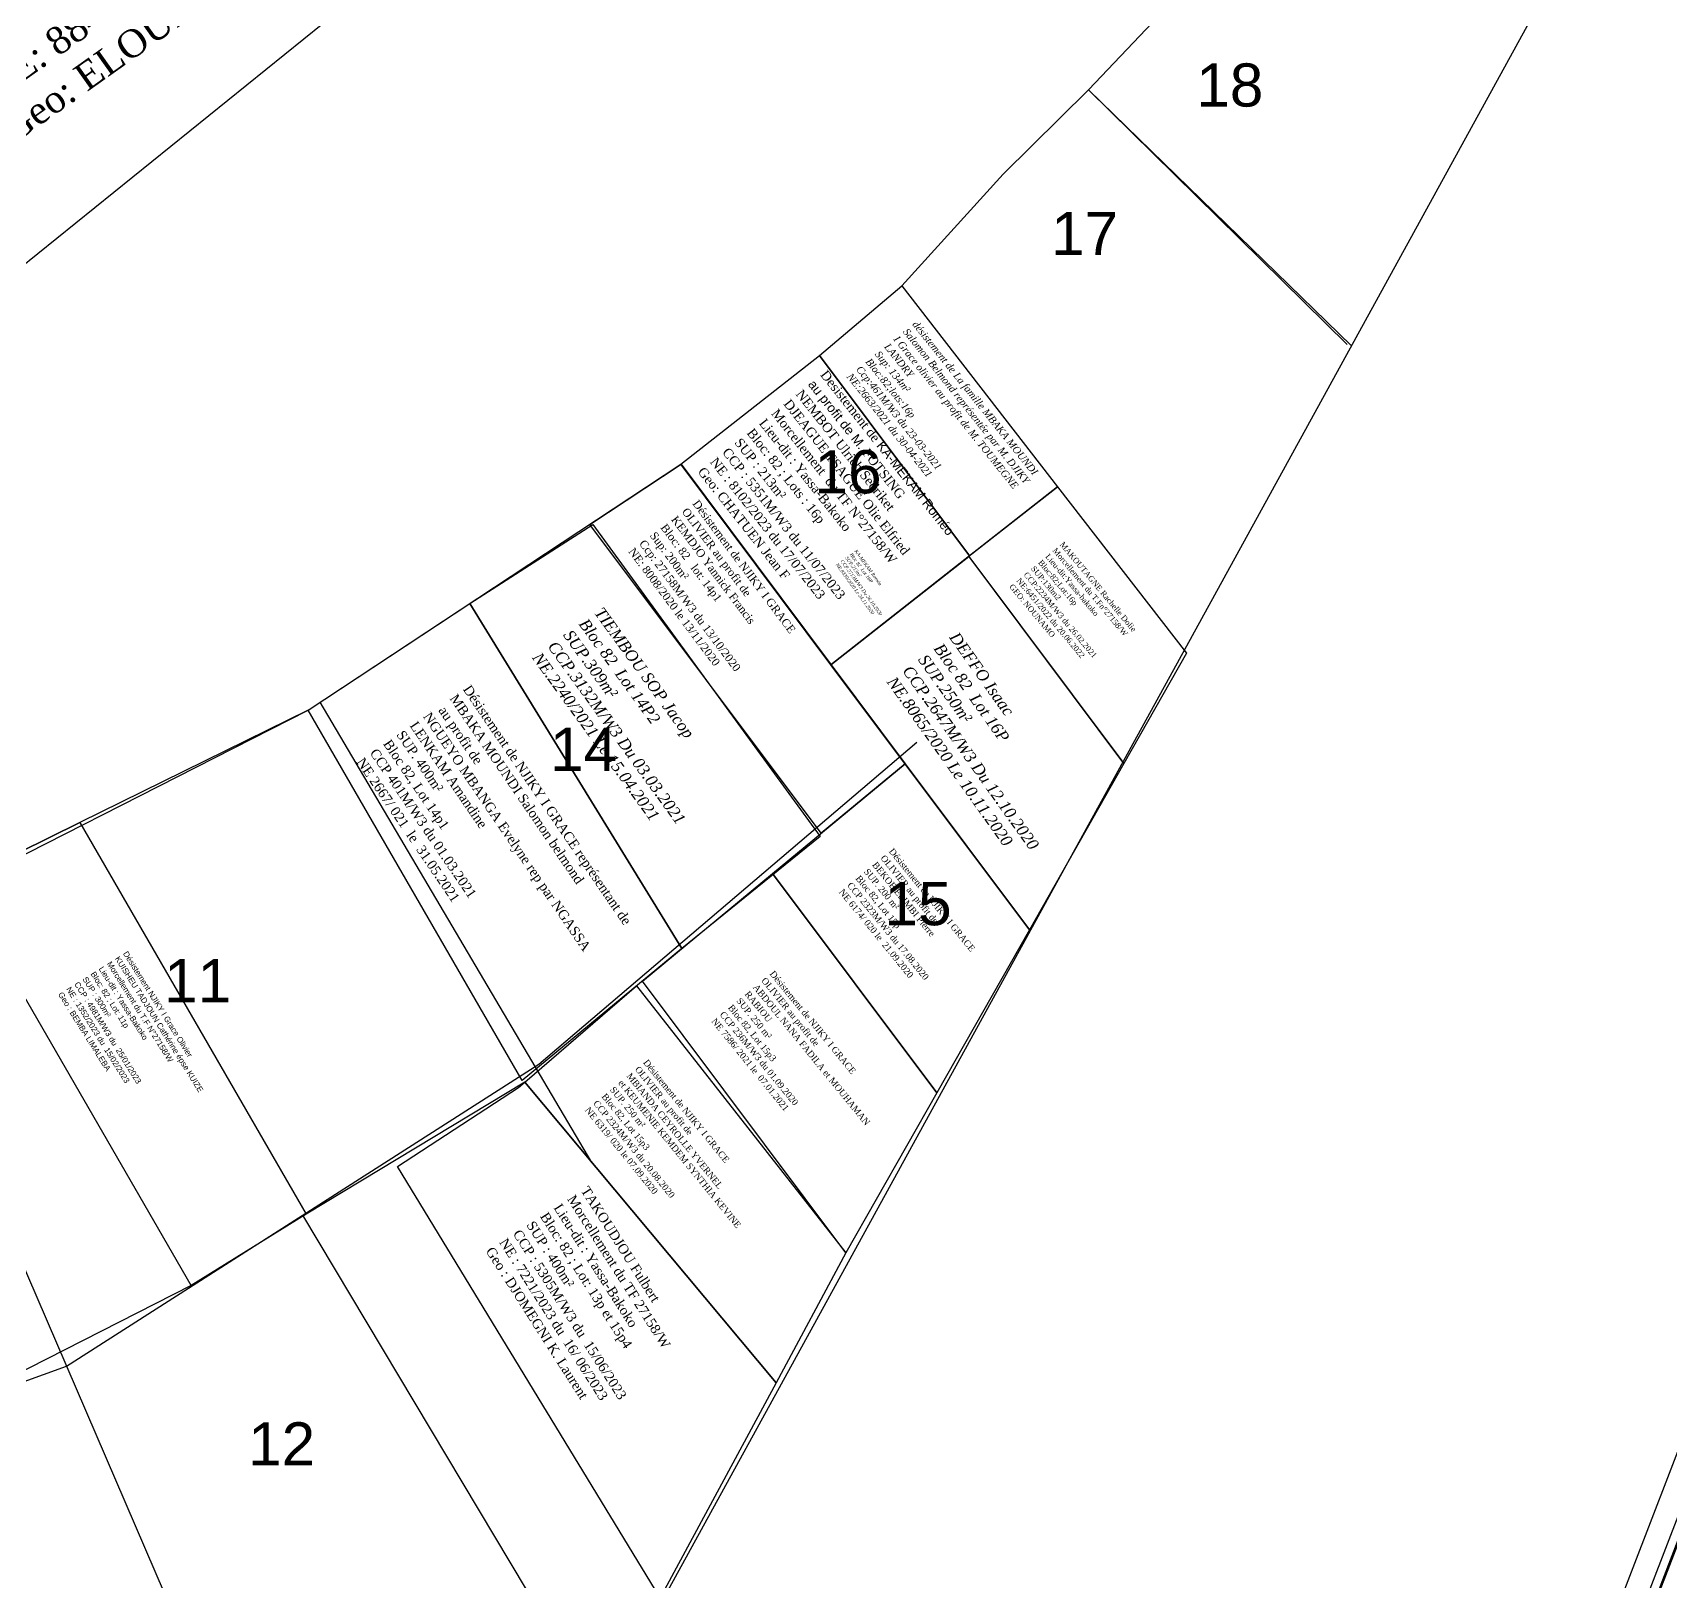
# Model space of a CAD drawing. Header units: millimetres. Extents: x 587399 to 927168, y 438565 to 1444955.
# Drawn here: x 591492.9 to 591606.8, y 440795.6 to 440903.2 of the extents above; entities that cross this region are included whole.
import ezdxf

# ---------------------------------------------------------------- set-up
doc = ezdxf.new("R2010")
doc.units = ezdxf.units.MM
doc.header["$LTSCALE"] = 2
for name, color, linetype in [('ECHANGEUR_PONT', 255, 'Continuous'), ('end maj 26 02 2021', 7, 'Continuous'), ('MAJ AVRIL 2021', 7, 'Continuous'), ('MAJ_AVRIL_2021', 7, 'Continuous'), ('Parcelle MAJ', 6, 'Continuous')]:
    doc.layers.add(name, color=color, linetype=linetype)
doc.layers.add('MAJ APRES LE 13.01.2023', color=222, linetype='Continuous', lineweight=30)
doc.styles.get("Standard").update_dxf_attribs({"font": 'arial.ttf'})
doc.styles.add('Times 1.0', font='times.ttf', dxfattribs={"width": 0.99, "height": 1})

msp = doc.modelspace()

# ---------------------------------------------------------------- linework, layer by layer
at = {"flags": 128}
for points in [[(591952.09, 439918.413), (591729.27, 440055.233), (591504.95, 440532.453), (591654.45, 440920.523), (591787.8, 441139.703), (591752.09, 441479.483), (591543.3, 441918.873), (591884.74, 441760.803)], [(591952.09, 439918.413), (591729.27, 440055.233), (591504.95, 440532.453), (591654.45, 440920.523), (591787.8, 441139.703), (591752.09, 441479.483), (591543.3, 441918.873), (591884.74, 441760.803)], [(591952.09, 439918.413), (591729.27, 440055.233), (591504.95, 440532.453), (591654.45, 440920.523), (591787.8, 441139.703), (591752.09, 441479.483), (591543.3, 441918.873), (591884.74, 441760.803)], [(591949.366, 439917.828), (591726.546, 440054.648), (591502.226, 440531.868), (591651.726, 440919.938), (591785.076, 441139.118), (591749.366, 441478.898), (591540.576, 441918.288), (591882.016, 441760.218)], [(591949.366, 439917.828), (591726.546, 440054.648), (591502.226, 440531.868), (591651.726, 440919.938), (591785.076, 441139.118), (591749.366, 441478.898), (591540.576, 441918.288), (591882.016, 441760.218)], [(591949.366, 439917.828), (591726.546, 440054.648), (591502.226, 440531.868), (591651.726, 440919.938), (591785.076, 441139.118), (591749.366, 441478.898), (591540.576, 441918.288), (591882.016, 441760.218)], [(591512.08, 440856.112), (591496.21, 440848.29), (591487.75, 440844.12), (591481.53, 440841.56), (591467.46, 440836.74), (591445.429, 440828.946)], [(591527.149, 440830.24), (591511.95, 440821.07), (591503.95, 440816.11), (591490.15, 440809.1), (591476.1, 440804.1), (591453.827, 440795.97)]]:
    msp.add_lwpolyline(points, dxfattribs=at)
msp.add_lwpolyline([(591510.036, 440962.356), (591542.359, 440934.222), (591515.741, 440905.963), (591477.41, 440875.042), (591457.92, 440909.932), (591495.645, 440941.356)], close=True, dxfattribs=at)
at = {"layer": 'ECHANGEUR_PONT', "color": 150, "lineweight": -3, "flags": 128}
msp.add_lwpolyline([(591553.346, 440885.609), (591564.173, 440871.631)], dxfattribs=at)
msp.add_lwpolyline([(591553.346, 440885.609), (591564.173, 440871.631)], dxfattribs=at)
msp.add_lwpolyline([(591553.346, 440885.609), (591564.173, 440871.631)], dxfattribs=at)
msp.add_lwpolyline([(591553.346, 440885.609), (591564.173, 440871.631)], dxfattribs=at)
at = {"layer": 'end maj 26 02 2021', "color": 7, "linetype": 'ByBlock', "lineweight": 25}
for p, q in [((591566.331, 440899.237), (591584.31, 440881.533)), ((591566.332, 440899.238), (591584.61, 440881.437)), ((591531.812, 440824.662), (591512.919, 440856.665)), ((591528.11, 440831.499), (591554.405, 440853.879)), ((591482.022, 440841.267), (591517.433, 440759.13)), ((591495.284, 440810.505), (591528.11, 440831.499)), ((591511.697, 440821.002), (591532.397, 440786.375)), ((591455.52, 440796.1), (591495.284, 440810.505))]:
    msp.add_line(p, q, dxfattribs=at)
at = {"layer": 'end maj 26 02 2021', "linetype": 'ByBlock', "ltscale": 0.0014, "flags": 128}
msp.add_lwpolyline([(591595.286, 440934.642), (591601.848, 440935.864), (591610.782, 440929.087), (591509.282, 440744.29), (591436.774, 440747.94), (591409.35, 440749.85), (591385.069, 440756.593), (591359.758, 440784.468), (591354.19, 440802.05), (591354.163, 440810.035), (591359.23, 440816.463), (591423.451, 440824.507), (591445.429, 440828.946), (591482.203, 440840.913), (591512.08, 440856.112), (591537.991, 440873.198), (591547.62, 440880.758), (591553.346, 440885.609), (591560.403, 440893.355), (591566.332, 440899.238), (591570.775, 440903.912), (591578.357, 440912.564), (591584.138, 440919.646)], close=True, dxfattribs=at)
at = {"layer": 'end maj 26 02 2021', "color": 150, "linetype": 'ByBlock', "lineweight": -3, "ltscale": 0.0014, "flags": 128}
for points in [[(591547.62, 440880.758), (591558.052, 440866.825), (591548.423, 440859.266), (591537.991, 440873.198)], [(591547.62, 440880.758), (591558.052, 440866.825), (591548.423, 440859.266), (591537.991, 440873.198)], [(591547.62, 440880.758), (591558.052, 440866.825), (591548.423, 440859.266), (591537.991, 440873.198)], [(591547.62, 440880.758), (591558.052, 440866.825), (591548.423, 440859.266), (591537.991, 440873.198)], [(591558.019, 440866.799), (591568.791, 440852.41), (591562.22, 440840.838), (591548.423, 440859.267)], [(591558.019, 440866.799), (591568.791, 440852.41), (591562.22, 440840.838), (591548.423, 440859.267)], [(591558.019, 440866.799), (591568.791, 440852.41), (591562.22, 440840.838), (591548.423, 440859.267)], [(591558.019, 440866.799), (591568.791, 440852.41), (591562.22, 440840.838), (591548.423, 440859.267)]]:
    msp.add_lwpolyline(points, close=True, dxfattribs=at)
at = {"layer": 'end maj 26 02 2021', "color": 150, "lineweight": -3, "flags": 128}
for points in [[(591547.62, 440880.758), (591558.052, 440866.825)], [(591547.62, 440880.758), (591558.052, 440866.825)], [(591547.62, 440880.758), (591558.052, 440866.825)], [(591547.62, 440880.758), (591558.052, 440866.825)], [(591558.019, 440866.799), (591568.792, 440852.409)], [(591558.019, 440866.799), (591568.792, 440852.409)], [(591558.019, 440866.799), (591568.792, 440852.409)], [(591558.019, 440866.799), (591568.792, 440852.409)]]:
    msp.add_lwpolyline(points, dxfattribs=at)
at = {"layer": 'end maj 26 02 2021', "color": 150}
msp.add_lwpolyline([(591538.009, 440873.214), (591553.582, 440852.375), (591547.737, 440847.551), (591531.675, 440869.004)], close=True, dxfattribs=at)
msp.add_lwpolyline([(591538.009, 440873.214), (591553.582, 440852.375), (591547.737, 440847.551), (591531.675, 440869.004)], close=True, dxfattribs=at)
msp.add_lwpolyline([(591538.009, 440873.214), (591553.582, 440852.375), (591547.737, 440847.551), (591531.675, 440869.004)], close=True, dxfattribs=at)
msp.add_lwpolyline([(591538.009, 440873.214), (591553.582, 440852.375), (591547.737, 440847.551), (591531.675, 440869.004)], close=True, dxfattribs=at)
at = {"layer": 'end maj 26 02 2021', "color": 150, "lineweight": -3, "flags": 128}
for points in [[(591553.582, 440852.375), (591562.219, 440840.838), (591555.779, 440829.5), (591544.357, 440844.748)], [(591553.582, 440852.375), (591562.219, 440840.838), (591555.779, 440829.5), (591544.357, 440844.748)], [(591553.582, 440852.375), (591562.219, 440840.838), (591555.779, 440829.5), (591544.357, 440844.748)], [(591553.582, 440852.375), (591562.219, 440840.838), (591555.779, 440829.5), (591544.357, 440844.748)], [(591544.356, 440844.749), (591555.782, 440829.496), (591549.469, 440818.378), (591535.318, 440837.265)], [(591544.356, 440844.749), (591555.782, 440829.496), (591549.469, 440818.378), (591535.318, 440837.265)], [(591544.356, 440844.749), (591555.782, 440829.496), (591549.469, 440818.378), (591535.318, 440837.265)], [(591544.356, 440844.749), (591555.782, 440829.496), (591549.469, 440818.378), (591535.318, 440837.265)], [(591544.356, 440844.749), (591555.782, 440829.496), (591549.469, 440818.378), (591535.318, 440837.265)], [(591544.356, 440844.749), (591555.782, 440829.496), (591549.469, 440818.378), (591535.318, 440837.265)], [(591544.356, 440844.749), (591555.782, 440829.496), (591549.469, 440818.378), (591535.318, 440837.265)], [(591544.356, 440844.749), (591555.782, 440829.496), (591549.469, 440818.378), (591535.318, 440837.265)], [(591534.9, 440836.948), (591549.469, 440818.378), (591544.61, 440809.353), (591527.149, 440830.24)], [(591534.9, 440836.948), (591549.469, 440818.378), (591544.61, 440809.353), (591527.149, 440830.24)], [(591534.9, 440836.948), (591549.469, 440818.378), (591544.61, 440809.353), (591527.149, 440830.24)], [(591534.9, 440836.948), (591549.469, 440818.378), (591544.61, 440809.353), (591527.149, 440830.24)]]:
    msp.add_lwpolyline(points, close=True, dxfattribs=at)
at = {"layer": 'MAJ APRES LE 13.01.2023', "flags": 128}
msp.add_lwpolyline([(591996.357, 441714.973), (591540.46, 441916.739), (591749.759, 441477.592), (591785.863, 441137.853), (591652.767, 440918.519), (591503.717, 440530.276), (591728.59, 440053.316), (591951.568, 439916.754)], dxfattribs=at)
at = {"layer": 'MAJ APRES LE 13.01.2023', "color": 232, "lineweight": 30, "flags": 128}
msp.add_lwpolyline([(591836.515, 441313.659), (591820.351, 441198.273), (591869.848, 441176.569), (591678.814, 440740.616), (591671.816, 440736.313), (591585.348, 440741.106), (591653.149, 440918.059), (591786.101, 441137.479), (591767.759, 441309.012)], close=True, dxfattribs=at)
at = {"layer": 'MAJ APRES LE 13.01.2023', "flags": 128}
for points in [[(591547.62, 440880.758), (591558.052, 440866.825), (591548.423, 440859.266), (591537.991, 440873.198)], [(591496.21, 440848.29), (591511.95, 440821.07), (591503.95, 440816.11), (591487.75, 440844.12)], [(591527.149, 440830.24), (591544.61, 440809.353), (591536.561, 440794.406), (591518.299, 440824.383), (591526.708, 440829.868)]]:
    msp.add_lwpolyline(points, close=True, dxfattribs=at)
at = {"layer": 'MAJ AVRIL 2021', "color": 150, "lineweight": -3, "flags": 128}
msp.add_lwpolyline([(591531.868, 440869.009), (591547.686, 440847.317), (591538.056, 440839.541), (591523.313, 440863.519)], close=True, dxfattribs=at)
msp.add_lwpolyline([(591531.868, 440869.009), (591547.686, 440847.317), (591538.056, 440839.541), (591523.313, 440863.519)], close=True, dxfattribs=at)
msp.add_lwpolyline([(591531.868, 440869.009), (591547.686, 440847.317), (591538.056, 440839.541), (591523.313, 440863.519)], close=True, dxfattribs=at)
msp.add_lwpolyline([(591531.868, 440869.009), (591547.686, 440847.317), (591538.056, 440839.541), (591523.313, 440863.519)], close=True, dxfattribs=at)
at = {"layer": 'MAJ_AVRIL_2021', "color": 150, "flags": 128}
msp.add_lwpolyline([(591553.346, 440885.609), (591564.173, 440871.631), (591558.052, 440866.825), (591547.62, 440880.758)], close=True, dxfattribs=at)
msp.add_lwpolyline([(591553.346, 440885.609), (591564.173, 440871.631), (591558.052, 440866.825), (591547.62, 440880.758)], close=True, dxfattribs=at)
msp.add_lwpolyline([(591553.346, 440885.609), (591564.173, 440871.631), (591558.052, 440866.825), (591547.62, 440880.758)], close=True, dxfattribs=at)
msp.add_lwpolyline([(591553.346, 440885.609), (591564.173, 440871.631), (591558.052, 440866.825), (591547.62, 440880.758)], close=True, dxfattribs=at)
at = {"layer": 'MAJ_AVRIL_2021', "color": 150, "lineweight": -3, "flags": 128}
msp.add_lwpolyline([(591523.313, 440863.519), (591538.056, 440839.541), (591526.967, 440830.374), (591512.08, 440856.112)], close=True, dxfattribs=at)
msp.add_lwpolyline([(591523.313, 440863.519), (591538.056, 440839.541), (591526.967, 440830.374), (591512.08, 440856.112)], close=True, dxfattribs=at)
msp.add_lwpolyline([(591523.313, 440863.519), (591538.056, 440839.541), (591526.967, 440830.374), (591512.08, 440856.112)], close=True, dxfattribs=at)
msp.add_lwpolyline([(591523.313, 440863.519), (591538.056, 440839.541), (591526.967, 440830.374), (591512.08, 440856.112)], close=True, dxfattribs=at)
at = {"layer": 'Parcelle MAJ', "color": 6, "lineweight": 30, "flags": 128}
msp.add_lwpolyline([(591564.17, 440871.63), (591573.15, 440860.07), (591568.79, 440852.41), (591558.02, 440866.8)], close=True, dxfattribs=at)

# ---------------------------------------------------------------- texts
at = {"color": 1, "insert": (591564.608, 440867.857), "char_height": 0.39253, "width": 13.32385, "attachment_point": 1, "rotation": 309.8331}
msp.add_mtext('{\\fTimes New Roman|b0|i0|c0|p18;MAKOUTAGNE Rachelle Dolie\\PMorcellement du T.Fn%%D27158/W\\PLieu-dit:Yassa-bakoko\\PBloc:82;Lot:16p\\PSUP:130m2 \\PCCP:2234M/W3 du 26.02.2021\\PNE:6451/2022 du 20.06.2022\\PGEO: NOUNAMO}', dxfattribs=at)
at = {"layer": 'end maj 26 02 2021', "color": 7, "linetype": 'ByBlock', "lineweight": 25}
for s, p in [('18', (591573.821, 440898.063)), ('17', (591563.73, 440887.735)), ('16', (591547.286, 440871.179)), ('14', (591528.898, 440851.884)), ('15', (591552.153, 440841.154)), ('11', (591502.073, 440835.798)), ('12', (591507.91, 440803.602))]:
    msp.add_text(s, height=3, dxfattribs=at).set_placement(p)
at = {"layer": 'end maj 26 02 2021', "linetype": 'ByBlock', "insert": (591475.859, 440917.589), "char_height": 1.8954, "width": 124.74111, "attachment_point": 1, "rotation": 35.3763}
msp.add_mtext('{\\fTimes New Roman|b0|i0|c0|p18;NOUME TCHETCHO Guy et MALLA\\Pépse NOUME TCHETCHO Corine Versaille\\P\\C1;Mutation du T.F 3889/W\\P\\C7;Lieu dit: Yassa-bakoko\\P\\C256;Bloc: 81 ; Lot: 9,11 et 13\\PSup: 3250m²\\PCCP: 4639/W3 du 09.09.2022\\PN.E: 8845/2022 du 13.09.2022\\PGeo: ELOUNDOU Pauline}', dxfattribs=at)
at = {"layer": 'end maj 26 02 2021', "insert": (591539.219, 440870.792), "char_height": 0.55614, "attachment_point": 1, "rotation": 306.78762}
msp.add_mtext_dynamic_manual_height_columns('{\\fTimes New Roman|b0|i0|c0|p18;\\C1;Désistement de NJIKY I GRACE \\POLIVIER au profit de\\C256;\\PKEMDJO Yannick Francis\\PBloc: 82   lot: 14p1\\PSup: 200m²\\PCcp: 27158M/W3 du 13/10/2020\\PNE: 8008/2020 le 13/11/2020}', width=159.03998, gutter_width=12.5, heights=[86.743], dxfattribs=at)
msp.add_mtext_dynamic_manual_height_columns('{\\fTimes New Roman|b0|i0|c0|p18;\\C1;Désistement de NJIKY I GRACE \\POLIVIER au profit de\\C256;\\PKEMDJO Yannick Francis\\PBloc: 82   lot: 14p1\\PSup: 200m²\\PCcp: 27158M/W3 du 13/10/2020\\PNE: 8008/2020 le 13/11/2020}', width=159.03998, gutter_width=12.5, heights=[86.743], dxfattribs=at)
msp.add_mtext_dynamic_manual_height_columns('{\\fTimes New Roman|b0|i0|c0|p18;\\C1;Désistement de NJIKY I GRACE \\POLIVIER au profit de\\C256;\\PKEMDJO Yannick Francis\\PBloc: 82   lot: 14p1\\PSup: 200m²\\PCcp: 27158M/W3 du 13/10/2020\\PNE: 8008/2020 le 13/11/2020}', width=159.03998, gutter_width=12.5, heights=[86.743], dxfattribs=at)
msp.add_mtext_dynamic_manual_height_columns('{\\fTimes New Roman|b0|i0|c0|p18;\\C1;Désistement de NJIKY I GRACE \\POLIVIER au profit de\\C256;\\PKEMDJO Yannick Francis\\PBloc: 82   lot: 14p1\\PSup: 200m²\\PCcp: 27158M/W3 du 13/10/2020\\PNE: 8008/2020 le 13/11/2020}', width=159.03998, gutter_width=12.5, heights=[86.743], dxfattribs=at)
at = {"layer": 'end maj 26 02 2021', "color": 150, "linetype": 'ByBlock', "lineweight": -3, "ltscale": 0.0014, "attachment_point": 1, "style": 'Times 1.0'}
for s, insert, char_height, width, rotation in [('{\\fTimes New Roman|b0|i1|c0|p18;\\C7;KA-MEKAM Roméo\\PBloc 82  Lot 16P\\PSUP.213m²\\PCCP.2713M/W3 Du 26.10.2020\\PNE.8339/2020 Le 24.11.2020}', (591550.236, 440867.303), 0.24105, 7.89354, 305.96425), ('{\\fTimes New Roman|b0|i1|c0|p18;\\C7;DEFFO Isaac\\PBloc 82  Lot 16P\\PSUP.250m²\\PCCP.2647M/W3 Du 12.10.2020\\PNE.8065/2020 Le 10.11.2020}', (591557.269, 440861.626), 0.8, 26.19701, 305.46188), ('{\\fTimes New Roman|b0|i1|c0|p18;\\C7;DEFFO Isaac\\PBloc 82  Lot 16P\\PSUP.250m²\\PCCP.2647M/W3 Du 12.10.2020\\PNE.8065/2020 Le 10.11.2020}', (591557.269, 440861.626), 0.8, 26.19701, 305.46188), ('{\\fTimes New Roman|b0|i1|c0|p18;\\C7;DEFFO Isaac\\PBloc 82  Lot 16P\\PSUP.250m²\\PCCP.2647M/W3 Du 12.10.2020\\PNE.8065/2020 Le 10.11.2020}', (591557.269, 440861.626), 0.8, 26.19701, 305.46188), ('{\\fTimes New Roman|b0|i1|c0|p18;\\C7;DEFFO Isaac\\PBloc 82  Lot 16P\\PSUP.250m²\\PCCP.2647M/W3 Du 12.10.2020\\PNE.8065/2020 Le 10.11.2020}', (591557.269, 440861.626), 0.8, 26.19701, 305.46188), ('{\\C1;Désistement de NJIKY I GRACE représentant de \\PMBAKA MOUNDI Salomon belmond \\P au profit de\\P\\C256;NGUEYO MBANGA Evelyne rep par NGASSA LENKAM Amandine \\P\\fTimes New Roman|b0|i0|c186|p18;SUP. \\fTimes New Roman|b0|i0|c0|p18;400\\fTimes New Roman|b0|i0|c186|p18;m²\\PBloc 82, Lot 1\\fTimes New Roman|b0|i0|c0|p18;4\\fTimes New Roman|b0|i0|c186|p18;p\\fTimes New Roman|b0|i0|c0|p18;1\\fTimes New Roman|b0|i0|c186|p18;\\PCCP \\fTimes New Roman|b0|i0|c0|p18;401\\fTimes New Roman|b0|i0|c186|p18;M/W3 du \\fTimes New Roman|b0|i0|c0|p18;01.03.2021\\P\\fTimes New Roman|b0|i0|c186|p18;NE \\fTimes New Roman|b0|i0|c0|p18;2667\\fTimes New Roman|b0|i0|c186|p18;/ 02\\fTimes New Roman|b0|i0|c0|p18;1 \\fTimes New Roman|b0|i0|c186|p18; le \\fTimes New Roman|b0|i0|c0|p18; 31.05.2021}', (591523.373, 440857.937), 0.672, 23.02744, 304.29629), ('{\\C1;Désistement de NJIKY I GRACE représentant de \\PMBAKA MOUNDI Salomon belmond \\P au profit de\\P\\C256;NGUEYO MBANGA Evelyne rep par NGASSA LENKAM Amandine \\P\\fTimes New Roman|b0|i0|c186|p18;SUP. \\fTimes New Roman|b0|i0|c0|p18;400\\fTimes New Roman|b0|i0|c186|p18;m²\\PBloc 82, Lot 1\\fTimes New Roman|b0|i0|c0|p18;4\\fTimes New Roman|b0|i0|c186|p18;p\\fTimes New Roman|b0|i0|c0|p18;1\\fTimes New Roman|b0|i0|c186|p18;\\PCCP \\fTimes New Roman|b0|i0|c0|p18;401\\fTimes New Roman|b0|i0|c186|p18;M/W3 du \\fTimes New Roman|b0|i0|c0|p18;01.03.2021\\P\\fTimes New Roman|b0|i0|c186|p18;NE \\fTimes New Roman|b0|i0|c0|p18;2667\\fTimes New Roman|b0|i0|c186|p18;/ 02\\fTimes New Roman|b0|i0|c0|p18;1 \\fTimes New Roman|b0|i0|c186|p18; le \\fTimes New Roman|b0|i0|c0|p18; 31.05.2021}', (591523.373, 440857.937), 0.672, 23.02744, 304.29629), ('{\\C1;Désistement de NJIKY I GRACE représentant de \\PMBAKA MOUNDI Salomon belmond \\P au profit de\\P\\C256;NGUEYO MBANGA Evelyne rep par NGASSA LENKAM Amandine \\P\\fTimes New Roman|b0|i0|c186|p18;SUP. \\fTimes New Roman|b0|i0|c0|p18;400\\fTimes New Roman|b0|i0|c186|p18;m²\\PBloc 82, Lot 1\\fTimes New Roman|b0|i0|c0|p18;4\\fTimes New Roman|b0|i0|c186|p18;p\\fTimes New Roman|b0|i0|c0|p18;1\\fTimes New Roman|b0|i0|c186|p18;\\PCCP \\fTimes New Roman|b0|i0|c0|p18;401\\fTimes New Roman|b0|i0|c186|p18;M/W3 du \\fTimes New Roman|b0|i0|c0|p18;01.03.2021\\P\\fTimes New Roman|b0|i0|c186|p18;NE \\fTimes New Roman|b0|i0|c0|p18;2667\\fTimes New Roman|b0|i0|c186|p18;/ 02\\fTimes New Roman|b0|i0|c0|p18;1 \\fTimes New Roman|b0|i0|c186|p18; le \\fTimes New Roman|b0|i0|c0|p18; 31.05.2021}', (591523.373, 440857.937), 0.672, 23.02744, 304.29629), ('{\\C1;Désistement de NJIKY I GRACE représentant de \\PMBAKA MOUNDI Salomon belmond \\P au profit de\\P\\C256;NGUEYO MBANGA Evelyne rep par NGASSA LENKAM Amandine \\P\\fTimes New Roman|b0|i0|c186|p18;SUP. \\fTimes New Roman|b0|i0|c0|p18;400\\fTimes New Roman|b0|i0|c186|p18;m²\\PBloc 82, Lot 1\\fTimes New Roman|b0|i0|c0|p18;4\\fTimes New Roman|b0|i0|c186|p18;p\\fTimes New Roman|b0|i0|c0|p18;1\\fTimes New Roman|b0|i0|c186|p18;\\PCCP \\fTimes New Roman|b0|i0|c0|p18;401\\fTimes New Roman|b0|i0|c186|p18;M/W3 du \\fTimes New Roman|b0|i0|c0|p18;01.03.2021\\P\\fTimes New Roman|b0|i0|c186|p18;NE \\fTimes New Roman|b0|i0|c0|p18;2667\\fTimes New Roman|b0|i0|c186|p18;/ 02\\fTimes New Roman|b0|i0|c0|p18;1 \\fTimes New Roman|b0|i0|c186|p18; le \\fTimes New Roman|b0|i0|c0|p18; 31.05.2021}', (591523.373, 440857.937), 0.672, 23.02744, 304.29629), ('{\\fTimes New Roman|b0|i0|c186|p18;\\C1;Désistement de NJIKY I GRACE\\POLIVIER au profit de\\P\\fTimes New Roman|b0|i0|c0|p18;\\C256;BEKOE ELIMBI Pierre \\fTimes New Roman|b0|i0|c186|p18;\\PSUP. 2\\fTimes New Roman|b0|i0|c0|p18;0\\fTimes New Roman|b0|i0|c186|p18;0 m²\\PBloc 82, Lot 15p\\PCCP \\fTimes New Roman|b0|i0|c0|p18;2323\\fTimes New Roman|b0|i0|c186|p18;M/W3 du \\fTimes New Roman|b0|i0|c0|p18;17.08.2020\\fTimes New Roman|b0|i0|c186|p18;\\PNE \\fTimes New Roman|b0|i0|c0|p18;6174\\fTimes New Roman|b0|i0|c186|p18;/ 020 le \\fTimes New Roman|b0|i0|c0|p18; 21.09.2020}', (591552.77, 440846.564), 0.448, 15.35163, 309.18619), ('{\\fTimes New Roman|b0|i0|c186|p18;\\C1;Désistement de NJIKY I GRACE\\POLIVIER au profit de\\P\\fTimes New Roman|b0|i0|c0|p18;\\C256;BEKOE ELIMBI Pierre \\fTimes New Roman|b0|i0|c186|p18;\\PSUP. 2\\fTimes New Roman|b0|i0|c0|p18;0\\fTimes New Roman|b0|i0|c186|p18;0 m²\\PBloc 82, Lot 15p\\PCCP \\fTimes New Roman|b0|i0|c0|p18;2323\\fTimes New Roman|b0|i0|c186|p18;M/W3 du \\fTimes New Roman|b0|i0|c0|p18;17.08.2020\\fTimes New Roman|b0|i0|c186|p18;\\PNE \\fTimes New Roman|b0|i0|c0|p18;6174\\fTimes New Roman|b0|i0|c186|p18;/ 020 le \\fTimes New Roman|b0|i0|c0|p18; 21.09.2020}', (591552.77, 440846.564), 0.448, 15.35163, 309.18619), ('{\\fTimes New Roman|b0|i0|c186|p18;\\C1;Désistement de NJIKY I GRACE\\POLIVIER au profit de\\P\\fTimes New Roman|b0|i0|c0|p18;\\C256;BEKOE ELIMBI Pierre \\fTimes New Roman|b0|i0|c186|p18;\\PSUP. 2\\fTimes New Roman|b0|i0|c0|p18;0\\fTimes New Roman|b0|i0|c186|p18;0 m²\\PBloc 82, Lot 15p\\PCCP \\fTimes New Roman|b0|i0|c0|p18;2323\\fTimes New Roman|b0|i0|c186|p18;M/W3 du \\fTimes New Roman|b0|i0|c0|p18;17.08.2020\\fTimes New Roman|b0|i0|c186|p18;\\PNE \\fTimes New Roman|b0|i0|c0|p18;6174\\fTimes New Roman|b0|i0|c186|p18;/ 020 le \\fTimes New Roman|b0|i0|c0|p18; 21.09.2020}', (591552.77, 440846.564), 0.448, 15.35163, 309.18619), ('{\\fTimes New Roman|b0|i0|c186|p18;\\C1;Désistement de NJIKY I GRACE\\POLIVIER au profit de\\P\\fTimes New Roman|b0|i0|c0|p18;\\C256;BEKOE ELIMBI Pierre \\fTimes New Roman|b0|i0|c186|p18;\\PSUP. 2\\fTimes New Roman|b0|i0|c0|p18;0\\fTimes New Roman|b0|i0|c186|p18;0 m²\\PBloc 82, Lot 15p\\PCCP \\fTimes New Roman|b0|i0|c0|p18;2323\\fTimes New Roman|b0|i0|c186|p18;M/W3 du \\fTimes New Roman|b0|i0|c0|p18;17.08.2020\\fTimes New Roman|b0|i0|c186|p18;\\PNE \\fTimes New Roman|b0|i0|c0|p18;6174\\fTimes New Roman|b0|i0|c186|p18;/ 020 le \\fTimes New Roman|b0|i0|c0|p18; 21.09.2020}', (591552.77, 440846.564), 0.448, 15.35163, 309.18619), ('{\\fTimes New Roman|b0|i0|c186|p18;\\C1;Désistement de NJIKY I GRACE\\POLIVIER au profit de\\P\\fTimes New Roman|b0|i0|c0|p18;\\C256;ABDOUL NANA FADILA et MOUHAMAN \\PRABIOU \\P\\fTimes New Roman|b0|i0|c186|p18;SUP. 250 m²\\PBloc 82, Lot 15p3\\PCCP 2\\fTimes New Roman|b0|i0|c0|p18;36\\fTimes New Roman|b0|i0|c186|p18;M/W3 du \\fTimes New Roman|b0|i0|c0|p18;01.09.2020\\fTimes New Roman|b0|i0|c186|p18;\\PNE \\fTimes New Roman|b0|i0|c0|p18;7586\\fTimes New Roman|b0|i0|c186|p18;/ \\fTimes New Roman|b0|i0|c0|p18;2021\\fTimes New Roman|b0|i0|c186|p18; le \\fTimes New Roman|b0|i0|c0|p18; 07.01.2021}', (591544.484, 440838.053), 0.448, 15.35163, 309.18619), ('{\\fTimes New Roman|b0|i0|c186|p18;\\C1;Désistement de NJIKY I GRACE\\POLIVIER au profit de\\P\\fTimes New Roman|b0|i0|c0|p18;\\C256;ABDOUL NANA FADILA et MOUHAMAN \\PRABIOU \\P\\fTimes New Roman|b0|i0|c186|p18;SUP. 250 m²\\PBloc 82, Lot 15p3\\PCCP 2\\fTimes New Roman|b0|i0|c0|p18;36\\fTimes New Roman|b0|i0|c186|p18;M/W3 du \\fTimes New Roman|b0|i0|c0|p18;01.09.2020\\fTimes New Roman|b0|i0|c186|p18;\\PNE \\fTimes New Roman|b0|i0|c0|p18;7586\\fTimes New Roman|b0|i0|c186|p18;/ \\fTimes New Roman|b0|i0|c0|p18;2021\\fTimes New Roman|b0|i0|c186|p18; le \\fTimes New Roman|b0|i0|c0|p18; 07.01.2021}', (591544.484, 440838.053), 0.448, 15.35163, 309.18619), ('{\\fTimes New Roman|b0|i0|c186|p18;\\C1;Désistement de NJIKY I GRACE\\POLIVIER au profit de\\P\\fTimes New Roman|b0|i0|c0|p18;\\C256;ABDOUL NANA FADILA et MOUHAMAN \\PRABIOU \\P\\fTimes New Roman|b0|i0|c186|p18;SUP. 250 m²\\PBloc 82, Lot 15p3\\PCCP 2\\fTimes New Roman|b0|i0|c0|p18;36\\fTimes New Roman|b0|i0|c186|p18;M/W3 du \\fTimes New Roman|b0|i0|c0|p18;01.09.2020\\fTimes New Roman|b0|i0|c186|p18;\\PNE \\fTimes New Roman|b0|i0|c0|p18;7586\\fTimes New Roman|b0|i0|c186|p18;/ \\fTimes New Roman|b0|i0|c0|p18;2021\\fTimes New Roman|b0|i0|c186|p18; le \\fTimes New Roman|b0|i0|c0|p18; 07.01.2021}', (591544.484, 440838.053), 0.448, 15.35163, 309.18619), ('{\\fTimes New Roman|b0|i0|c186|p18;\\C1;Désistement de NJIKY I GRACE\\POLIVIER au profit de\\P\\fTimes New Roman|b0|i0|c0|p18;\\C256;ABDOUL NANA FADILA et MOUHAMAN \\PRABIOU \\P\\fTimes New Roman|b0|i0|c186|p18;SUP. 250 m²\\PBloc 82, Lot 15p3\\PCCP 2\\fTimes New Roman|b0|i0|c0|p18;36\\fTimes New Roman|b0|i0|c186|p18;M/W3 du \\fTimes New Roman|b0|i0|c0|p18;01.09.2020\\fTimes New Roman|b0|i0|c186|p18;\\PNE \\fTimes New Roman|b0|i0|c0|p18;7586\\fTimes New Roman|b0|i0|c186|p18;/ \\fTimes New Roman|b0|i0|c0|p18;2021\\fTimes New Roman|b0|i0|c186|p18; le \\fTimes New Roman|b0|i0|c0|p18; 07.01.2021}', (591544.484, 440838.053), 0.448, 15.35163, 309.18619), ('{\\C1;Désistement de NJIKY I GRACE\\POLIVIER au profit de\\P\\fTimes New Roman|b0|i0|c186|p18;\\C256;MBIANDA CEYROLLE YVERNEL \\Pet KEUMENIE KEMDEM SYNTHIA KEVINE\\PSUP. 250 m²\\PBloc 82, Lot 15p3\\PCCP 2324M/W3 du 20.08.2020\\PNE 6319/ 020 le 07.09.2020}', (591535.694, 440831.881), 0.448, 15.35163, 309.18619), ('{\\C1;Désistement de NJIKY I GRACE\\POLIVIER au profit de\\P\\fTimes New Roman|b0|i0|c186|p18;\\C256;MBIANDA CEYROLLE YVERNEL \\Pet KEUMENIE KEMDEM SYNTHIA KEVINE\\PSUP. 250 m²\\PBloc 82, Lot 15p3\\PCCP 2324M/W3 du 20.08.2020\\PNE 6319/ 020 le 07.09.2020}', (591535.694, 440831.881), 0.448, 15.35163, 309.18619), ('{\\C1;Désistement de NJIKY I GRACE\\POLIVIER au profit de\\P\\fTimes New Roman|b0|i0|c186|p18;\\C256;MBIANDA CEYROLLE YVERNEL \\Pet KEUMENIE KEMDEM SYNTHIA KEVINE\\PSUP. 250 m²\\PBloc 82, Lot 15p3\\PCCP 2324M/W3 du 20.08.2020\\PNE 6319/ 020 le 07.09.2020}', (591535.694, 440831.881), 0.448, 15.35163, 309.18619), ('{\\C1;Désistement de NJIKY I GRACE\\POLIVIER au profit de\\P\\fTimes New Roman|b0|i0|c186|p18;\\C256;MBIANDA CEYROLLE YVERNEL \\Pet KEUMENIE KEMDEM SYNTHIA KEVINE\\PSUP. 250 m²\\PBloc 82, Lot 15p3\\PCCP 2324M/W3 du 20.08.2020\\PNE 6319/ 020 le 07.09.2020}', (591535.694, 440831.881), 0.448, 15.35163, 309.18619)]:
    msp.add_mtext(s, dxfattribs=dict(at, insert=insert, char_height=char_height, width=width, rotation=rotation))
at = {"layer": 'MAJ APRES LE 13.01.2023', "attachment_point": 1}
for s, insert, char_height, width, rotation in [('\\A1;{\\fTimes New Roman|b0|i0|c186|p18;Desistement de }KA-MEKAM Roméo au profit de M. {\\fTimes New Roman|b0|i0|c186|p18;FOTSING NEMBOT Ulrich Sedriket DJEAGUE TSAGUE Olie Elfried \\P\\C1;Morcellement  du TF N°27158/W\\P\\C256;Lieu-dit : Yassa-Bakoko\\PBloc: 82 ; Lots : 16p\\PSUP : 213m²\\PCCP : 5351M/W3 du 11/07/2023\\PNE : 8102/2023 du 17/07/2023\\P\\C1;Geo: CHATUEN Jean F  }', (591548.157, 440879.815), 0.651402, 14.30336, 308.34693), ('{\\C1;Désistement NJIKY I Grace Olivier}\\PKUISHEU TADJOUN Cathérine épse KUIZE   \\P{\\C1;Morcellement du T.F N°27158/W      \\P}Lieu-dit : Yassa-Bakoko\\PBloc: 82 ; Lot: 11p \\PSUP : 300m²\\PCCP : 4981M/W3 du  25/01/2023\\PNE : 1352/2023 du  15/02/2023\\P{\\C1;Geo : BEMBA LIMALEBA}', (591499.538, 440839.402), 0.4, 14.81219, 302.07804), ('{\\fTimes New Roman|b0|i0|c0|p18;TAKOUDJOU Fulbert        \\P\\C1;Morcellement du TF 27158/W     \\P\\C256;Lieu-dit : Yassa-Bakoko\\PBloc: 82 ; Lot: 13p et 15p4\\PSUP : 400m²\\PCCP : 5305M/W3 du  15/06/2023\\PNE : 7221/2023 du  16/ 06/2023\\P\\C1;Geo : DJOMEGNI K. Laurent}', (591531.575, 440823.091), 0.67163, 18.8393, 302.52957)]:
    msp.add_mtext(s, dxfattribs=dict(at, insert=insert, char_height=char_height, width=width, rotation=rotation))
at = {"layer": 'MAJ AVRIL 2021', "linetype": 'ByBlock', "lineweight": -3, "ltscale": 1.4, "insert": (591554.439, 440883.228), "char_height": 0.5, "width": 13.81947, "attachment_point": 1, "rotation": 308.68089, "style": 'Times 1.0'}
msp.add_mtext('\\A1;{\\fTimes New Roman|b0|i1|c0|p18;\\C1;désistement de La famille MBAKA MOUNDI Salomon Belmond représentée par M. DJIKY I Grace olivier au profit de\\C7; \\fTimes New Roman|b0|i1|c186|p18;M.\\fTimes New Roman|b0|i1|c0|p18; TOUMEGNE LANDRY\\fTimes New Roman|b0|i1|c186|p18;\\PSup: \\fTimes New Roman|b0|i1|c0|p18;134\\fTimes New Roman|b0|i1|c186|p18;m\\fTimes New Roman|b0|i1|c0|p18;²\\fTimes New Roman|b0|i1|c186|p18;\\PBloc:\\fTimes New Roman|b0|i1|c0|p18;82\\fTimes New Roman|b0|i1|c186|p18;;lots:\\fTimes New Roman|b0|i1|c0|p18;16\\fTimes New Roman|b0|i1|c186|p18;p\\PCcp:\\fTimes New Roman|b0|i1|c0|p18;461\\fTimes New Roman|b0|i1|c186|p18;M/W\\fTimes New Roman|b0|i1|c0|p18;3 \\fTimes New Roman|b0|i1|c186|p18;du \\fTimes New Roman|b0|i1|c0|p18;23\\fTimes New Roman|b0|i1|c186|p18;-0\\fTimes New Roman|b0|i1|c0|p18;3\\fTimes New Roman|b0|i1|c186|p18;-2021\\PNE:2\\fTimes New Roman|b0|i1|c0|p18;663/\\fTimes New Roman|b0|i1|c186|p18;2021 du 30-0\\fTimes New Roman|b0|i1|c0|p18;4\\fTimes New Roman|b0|i1|c186|p18;-2021}', dxfattribs=at)
msp.add_mtext('\\A1;{\\fTimes New Roman|b0|i1|c0|p18;\\C1;désistement de La famille MBAKA MOUNDI Salomon Belmond représentée par M. DJIKY I Grace olivier au profit de\\C7; \\fTimes New Roman|b0|i1|c186|p18;M.\\fTimes New Roman|b0|i1|c0|p18; TOUMEGNE LANDRY\\fTimes New Roman|b0|i1|c186|p18;\\PSup: \\fTimes New Roman|b0|i1|c0|p18;134\\fTimes New Roman|b0|i1|c186|p18;m\\fTimes New Roman|b0|i1|c0|p18;²\\fTimes New Roman|b0|i1|c186|p18;\\PBloc:\\fTimes New Roman|b0|i1|c0|p18;82\\fTimes New Roman|b0|i1|c186|p18;;lots:\\fTimes New Roman|b0|i1|c0|p18;16\\fTimes New Roman|b0|i1|c186|p18;p\\PCcp:\\fTimes New Roman|b0|i1|c0|p18;461\\fTimes New Roman|b0|i1|c186|p18;M/W\\fTimes New Roman|b0|i1|c0|p18;3 \\fTimes New Roman|b0|i1|c186|p18;du \\fTimes New Roman|b0|i1|c0|p18;23\\fTimes New Roman|b0|i1|c186|p18;-0\\fTimes New Roman|b0|i1|c0|p18;3\\fTimes New Roman|b0|i1|c186|p18;-2021\\PNE:2\\fTimes New Roman|b0|i1|c0|p18;663/\\fTimes New Roman|b0|i1|c186|p18;2021 du 30-0\\fTimes New Roman|b0|i1|c0|p18;4\\fTimes New Roman|b0|i1|c186|p18;-2021}', dxfattribs=at)
msp.add_mtext('\\A1;{\\fTimes New Roman|b0|i1|c0|p18;\\C1;désistement de La famille MBAKA MOUNDI Salomon Belmond représentée par M. DJIKY I Grace olivier au profit de\\C7; \\fTimes New Roman|b0|i1|c186|p18;M.\\fTimes New Roman|b0|i1|c0|p18; TOUMEGNE LANDRY\\fTimes New Roman|b0|i1|c186|p18;\\PSup: \\fTimes New Roman|b0|i1|c0|p18;134\\fTimes New Roman|b0|i1|c186|p18;m\\fTimes New Roman|b0|i1|c0|p18;²\\fTimes New Roman|b0|i1|c186|p18;\\PBloc:\\fTimes New Roman|b0|i1|c0|p18;82\\fTimes New Roman|b0|i1|c186|p18;;lots:\\fTimes New Roman|b0|i1|c0|p18;16\\fTimes New Roman|b0|i1|c186|p18;p\\PCcp:\\fTimes New Roman|b0|i1|c0|p18;461\\fTimes New Roman|b0|i1|c186|p18;M/W\\fTimes New Roman|b0|i1|c0|p18;3 \\fTimes New Roman|b0|i1|c186|p18;du \\fTimes New Roman|b0|i1|c0|p18;23\\fTimes New Roman|b0|i1|c186|p18;-0\\fTimes New Roman|b0|i1|c0|p18;3\\fTimes New Roman|b0|i1|c186|p18;-2021\\PNE:2\\fTimes New Roman|b0|i1|c0|p18;663/\\fTimes New Roman|b0|i1|c186|p18;2021 du 30-0\\fTimes New Roman|b0|i1|c0|p18;4\\fTimes New Roman|b0|i1|c186|p18;-2021}', dxfattribs=at)
msp.add_mtext('\\A1;{\\fTimes New Roman|b0|i1|c0|p18;\\C1;désistement de La famille MBAKA MOUNDI Salomon Belmond représentée par M. DJIKY I Grace olivier au profit de\\C7; \\fTimes New Roman|b0|i1|c186|p18;M.\\fTimes New Roman|b0|i1|c0|p18; TOUMEGNE LANDRY\\fTimes New Roman|b0|i1|c186|p18;\\PSup: \\fTimes New Roman|b0|i1|c0|p18;134\\fTimes New Roman|b0|i1|c186|p18;m\\fTimes New Roman|b0|i1|c0|p18;²\\fTimes New Roman|b0|i1|c186|p18;\\PBloc:\\fTimes New Roman|b0|i1|c0|p18;82\\fTimes New Roman|b0|i1|c186|p18;;lots:\\fTimes New Roman|b0|i1|c0|p18;16\\fTimes New Roman|b0|i1|c186|p18;p\\PCcp:\\fTimes New Roman|b0|i1|c0|p18;461\\fTimes New Roman|b0|i1|c186|p18;M/W\\fTimes New Roman|b0|i1|c0|p18;3 \\fTimes New Roman|b0|i1|c186|p18;du \\fTimes New Roman|b0|i1|c0|p18;23\\fTimes New Roman|b0|i1|c186|p18;-0\\fTimes New Roman|b0|i1|c0|p18;3\\fTimes New Roman|b0|i1|c186|p18;-2021\\PNE:2\\fTimes New Roman|b0|i1|c0|p18;663/\\fTimes New Roman|b0|i1|c186|p18;2021 du 30-0\\fTimes New Roman|b0|i1|c0|p18;4\\fTimes New Roman|b0|i1|c186|p18;-2021}', dxfattribs=at)
at = {"layer": 'MAJ AVRIL 2021', "color": 150, "linetype": 'ByBlock', "lineweight": -3, "ltscale": 0.0014, "insert": (591532.584, 440863.351), "char_height": 0.8, "width": 26.19701, "attachment_point": 1, "rotation": 305.96425, "style": 'Times 1.0'}
msp.add_mtext('{\\fTimes New Roman|b0|i1|c0|p18;\\C7;TIEMBOU SOP Jacop\\PBloc 82  Lot 14P2\\PSUP.309m²\\PCCP.3132M/W3 Du 03.03.2021\\PNE.2240/2021 Le 15.04.2021}', dxfattribs=at)
msp.add_mtext('{\\fTimes New Roman|b0|i1|c0|p18;\\C7;TIEMBOU SOP Jacop\\PBloc 82  Lot 14P2\\PSUP.309m²\\PCCP.3132M/W3 Du 03.03.2021\\PNE.2240/2021 Le 15.04.2021}', dxfattribs=at)
msp.add_mtext('{\\fTimes New Roman|b0|i1|c0|p18;\\C7;TIEMBOU SOP Jacop\\PBloc 82  Lot 14P2\\PSUP.309m²\\PCCP.3132M/W3 Du 03.03.2021\\PNE.2240/2021 Le 15.04.2021}', dxfattribs=at)
msp.add_mtext('{\\fTimes New Roman|b0|i1|c0|p18;\\C7;TIEMBOU SOP Jacop\\PBloc 82  Lot 14P2\\PSUP.309m²\\PCCP.3132M/W3 Du 03.03.2021\\PNE.2240/2021 Le 15.04.2021}', dxfattribs=at)

doc.saveas('drawing.dxf')
